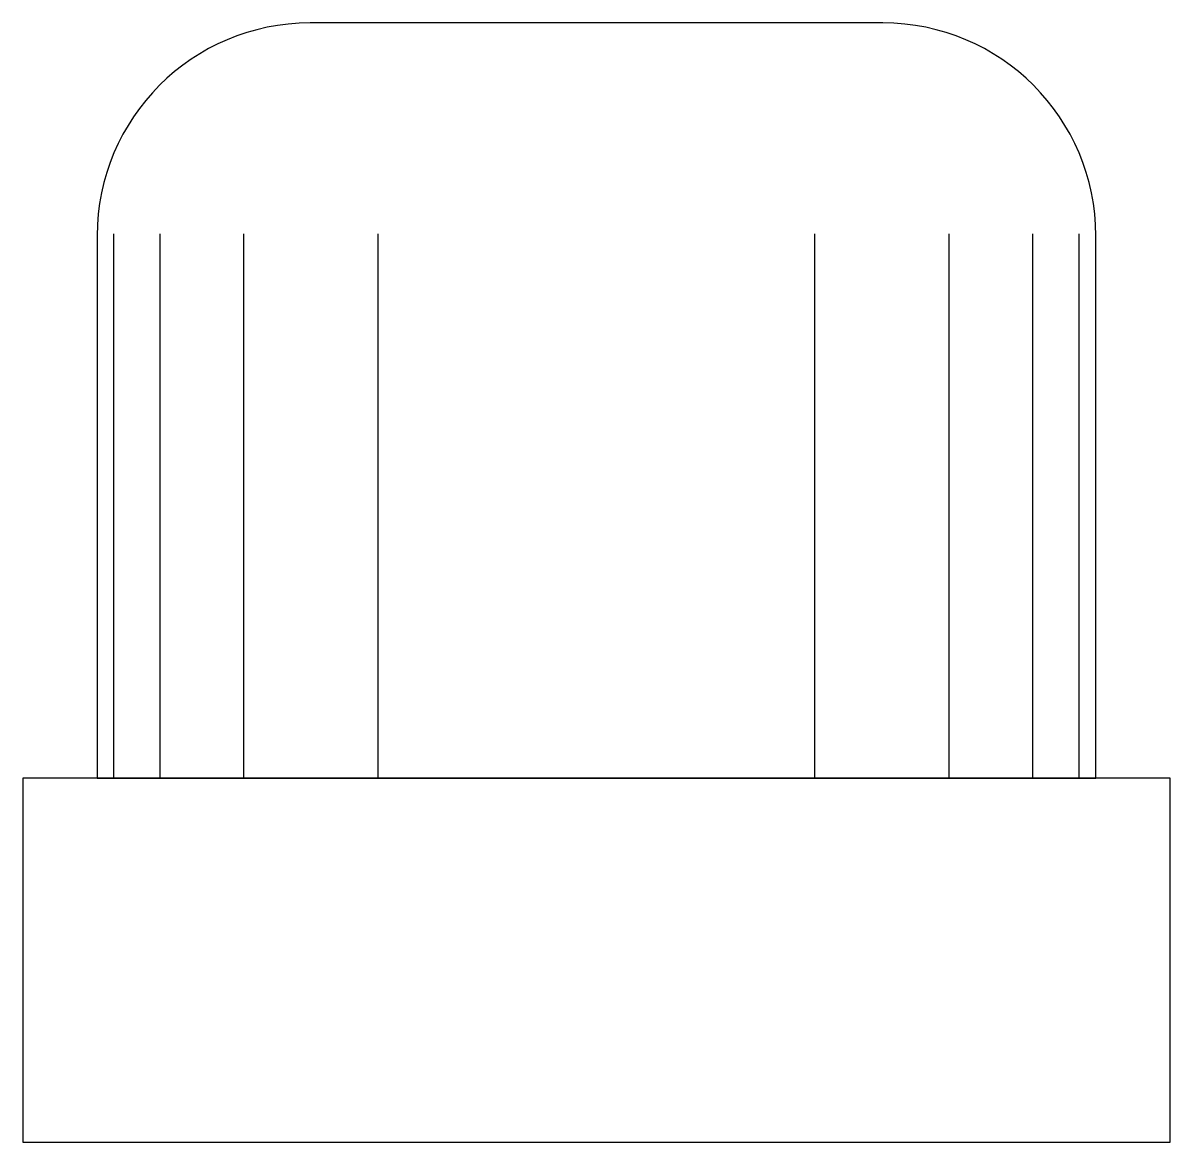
# Model space of a CAD drawing. Header units: millimetres. Extents: x 0 to 100, y 0 to 98.
import ezdxf

# ---------------------------------------------------------------- set-up
doc = ezdxf.new("R2010")
doc.units = ezdxf.units.MM

# ---------------------------------------------------------------- blocks, each defined once
blk = doc.blocks.new('Warning light')
blk.add_lwpolyline([(-43.53, 31.74), (43.53, 31.74), (43.53, 79.02, 0.41421), (24.97, 97.57), (-24.97, 97.57, 0.41421), (-43.53, 79.02)], format="xyb", close=True)
at = {"color": 8}
for points in [[(-42.07, 31.74), (-42.07, 79.18)], [(-38.04, 31.74), (-38.04, 79.18)], [(-30.73, 31.74), (-30.73, 79.18)], [(-19.02, 31.74), (-19.02, 79.18)], [(19.02, 31.74), (19.02, 79.18)], [(30.73, 31.74), (30.73, 79.18)], [(38.04, 31.74), (38.04, 79.18)], [(42.07, 31.74), (42.07, 79.18)]]:
    blk.add_lwpolyline(points, dxfattribs=at)
blk.add_lwpolyline([(-50, 0), (50, 0), (50, 31.74), (-50, 31.74)], close=True)

msp = doc.modelspace()

# ---------------------------------------------------------------- block references
msp.add_blockref('Warning light', (50, 0))

doc.saveas('drawing.dxf')
